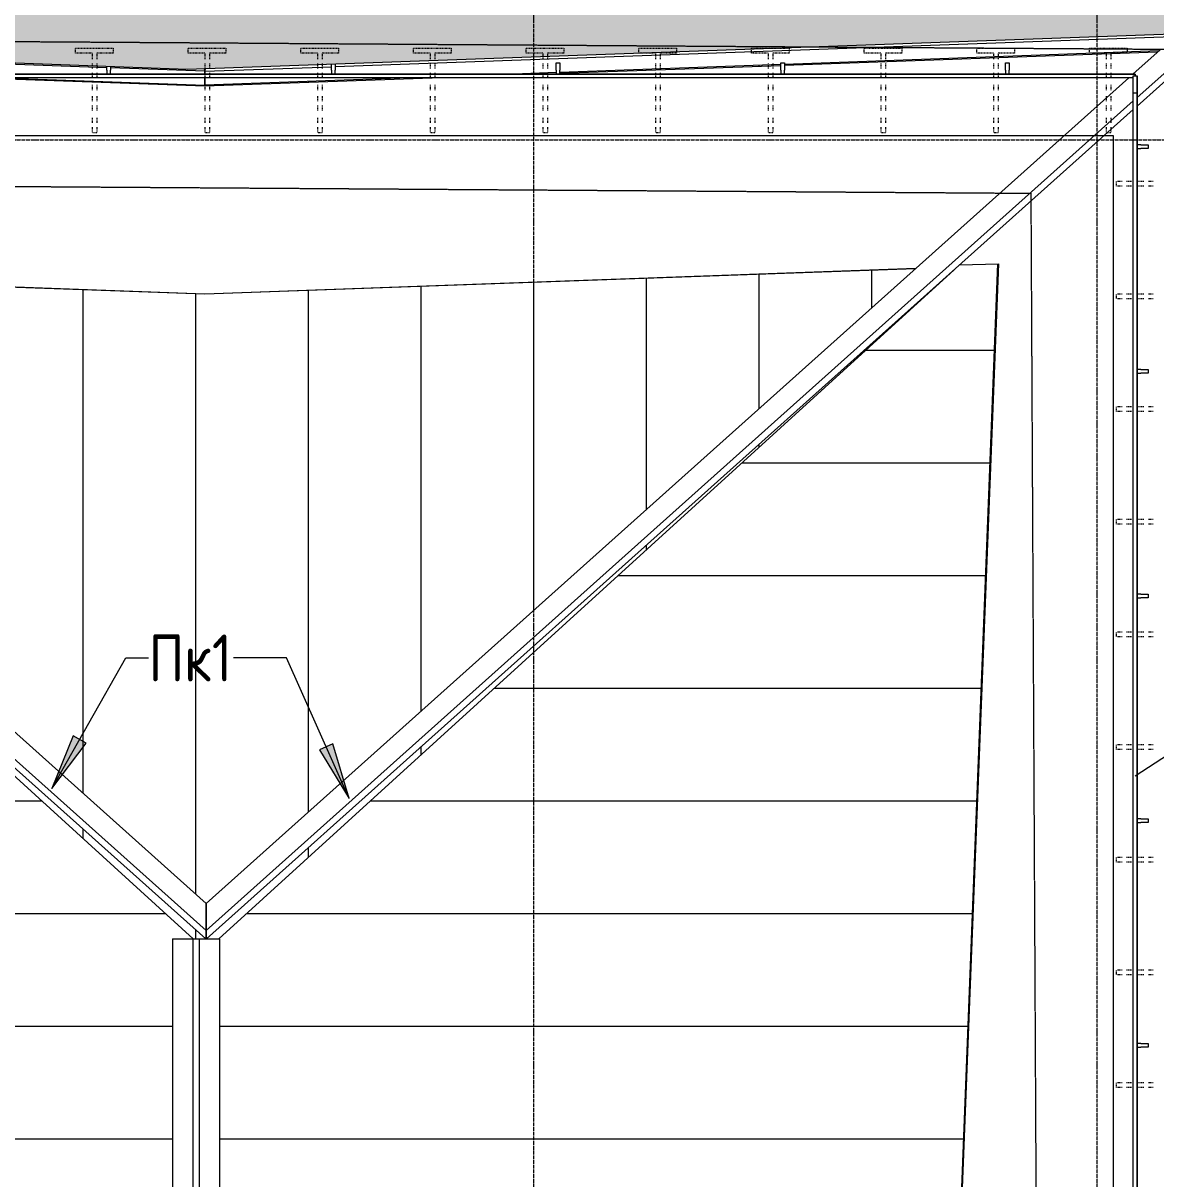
# Model space of a CAD drawing. Header units: millimetres. Extents: x -10178924 to 11692288, y -947381 to 58396.
# Drawn here: x -2719 to 3313, y -527012 to -520857 of the extents above; entities that cross this region are included whole.
import ezdxf

# ---------------------------------------------------------------- set-up
doc = ezdxf.new("R2010")
doc.units = ezdxf.units.MM
for name, pattern in [('ADSK_Линия сетки', [25, 20, -2.5, 0, -2.5]), ('ADSK_Скрыто', [6, 3, -3]), ('ADSK_Штриховая_ш3 п1_5', [4.5, 3, -1.5])]:
    doc.linetypes.add(name, pattern=pattern)
for name, color, linetype, lineweight in [('Аннотация', 7, 'Continuous', 18), ('Антураж', 7, 'Continuous', 18), ('Крыша', 7, 'Continuous', 9), ('Крыша штриховка', 7, 'Continuous', 9), ('Обобщенные модели', 7, 'Continuous', 18), ('Ограждение', 7, 'Continuous', 9), ('Оси', 253, 'Continuous', 9), ('Узлы', 7, 'Continuous', 18)]:
    doc.layers.add(name, color=color, linetype=linetype, lineweight=lineweight)
doc.layers.add('Линии', color=7, linetype='Continuous', lineweight=9, true_color=0x00a600)
doc.styles.add('GOST Common_4', font='GOST_Common.ttf', dxfattribs={"width": 0.9, "height": 200})

# ---------------------------------------------------------------- blocks, each defined once
blk = doc.blocks.new('Ограждение - 20 доп поручень 300-1864261-План кровли АР')
at = {"layer": 'Ограждение'}
for p, q in [((-60, 10), (-40, 10)), ((-60, 10), (-60, -10)), ((0, 10), (-40, 10)), ((0, -10), (0, 10)), ((-40, -10), (-60, -10)), ((-40, -10), (0, -10))]:
    blk.add_line(p, q, dxfattribs=at)
blk = doc.blocks.new('Ограждение - 20 доп поручень 300-V25-План кровли АР')
at = {"layer": 'Ограждение'}
for p, q in [((-60, 10), (-40, 10)), ((-60, 10), (-60, -10)), ((-5.4, 10), (-40, 10)), ((-40, -10), (-60, -10)), ((-40, -10), (-5.7, -10))]:
    blk.add_line(p, q, dxfattribs=at)
blk = doc.blocks.new('Ограждение - 20 доп поручень 300-V26-План кровли АР')
at = {"layer": 'Ограждение'}
for p, q in [((-60, 10), (-40, 10)), ((-60, 10), (-60, -10)), ((-18.6, 10), (-40, 10)), ((-40, -10), (-60, -10)), ((-40, -10), (-17.9, -10))]:
    blk.add_line(p, q, dxfattribs=at)
blk = doc.blocks.new('Ограждение - Ограждение-2505142-План кровли АР')
at = {"extrusion": (0, 0, -1), "zscale": -1}
for name, p, rotation in [('Ограждение - 20 доп поручень 300-1864261-План кровли АР', (-128.7, 43455), 90.0000000000002), ('Ограждение - 20 доп поручень 300-1864261-План кровли АР', (-1325.3, 43455), 90.0000000000002), ('Ограждение - 20 доп поручень 300-1864261-План кровли АР', (-2521.9, 43455), 90.0000000000002), ('Ограждение - 20 доп поручень 300-V26-План кровли АР', (2264.4, 43455), 90.0000000000002), ('Ограждение - 20 доп поручень 300-V25-План кровли АР', (1067.9, 43455), 90.0000000000002), ('Ограждение - 20 доп поручень 300-1864261-План кровли АР', (-3272.2, 43008.8), 180), ('Ограждение - 20 доп поручень 300-1864261-План кровли АР', (-3272.2, 41812.2), 180), ('Ограждение - 20 доп поручень 300-1864261-План кровли АР', (-3272.2, 40615.7), 180), ('Ограждение - 20 доп поручень 300-1864261-План кровли АР', (-3272.2, 39419.1), 180), ('Ограждение - 20 доп поручень 300-1864261-План кровли АР', (-3272.2, 38222.5), 180)]:
    blk.add_blockref(name, p, dxfattribs=dict(at, rotation=rotation))
blk = doc.blocks.new('Тип верхнего поручня - Верхний поручень_Внутренний_-2505167-План кровли АР')
at = {"layer": 'Ограждение'}
for p, q in [((-6857.8, 43395), (3202.2, 43395)), ((3202.2, 43395), (3202.2, 43385)), ((3192.2, 43375), (-6847.8, 43375)), ((3192.2, 43385), (3212.2, 43385)), ((3192.2, 43293.4), (3192.2, 43385)), ((3212.2, 43385), (3212.2, 43293.4)), ((3192.2, 20427.7), (3192.2, 43293.4)), ((3212.2, 43293.4), (3192.2, 43293.4)), ((3212.2, 43293.4), (3212.2, 20437.7))]:
    blk.add_line(p, q, dxfattribs=at)
blk = doc.blocks.new('Тип верхнего поручня - Верхний поручень_Внутренний_-V27-План кровли АР')
at = {"layer": 'Ограждение'}
for p, q in [((3202.2, 43395), (-6857.8, 43395)), ((3202.2, 43385), (3202.2, 43395)), ((3192.2, 43375), (-6847.8, 43375)), ((3192.2, 43385), (3212.2, 43385)), ((3192.2, 43293.4), (3192.2, 43385)), ((3212.2, 43293.4), (3212.2, 43385)), ((3192.2, 20427.7), (3192.2, 43293.4)), ((3212.2, 20437.7), (3212.2, 43293.4))]:
    blk.add_line(p, q, dxfattribs=at)
blk = doc.blocks.new('Planka_konka_K1 - Кровля - Планка конька К1-2963679-План кровли АР')
at = {"layer": 'Обобщенные модели'}
for p, q in [((13000, 125.1), (-13000, 125.1)), ((13000, 125.1), (13000, 17)), ((13000, 17), (-13000, 17)), ((13000, 17), (13000, -17)), ((-13000, -17), (13000, -17)), ((13000, -17), (13000, -125.1)), ((13000, -125.1), (-13000, -125.1))]:
    blk.add_line(p, q, dxfattribs=at)
blk = doc.blocks.new('Ограждение - Ограждение-2966378-План кровли АР')
at = {"layer": 'Ограждение'}
for p, q in [((3523.2, 43547.9), (3582.8, 43601.2)), ((-7033.3, 43526.7), (-7025.4, 43535.5)), ((-7025.4, 43535.5), (-7014.1, 43548.2)), ((-7000.5, 43536.1), (-6842.9, 43395)), ((-6680.9, 43395), (-6825.6, 43524.5)), ((3335.4, 43524.8), (3190.3, 43395)), ((3212.2, 43269.6), (3510.3, 43536.4)), ((3594.3, 43565.9), (3550.6, 43526.8)), ((-6867.8, 43371.7), (-7027.5, 43514.6)), ((3537.1, 43514.7), (3212.2, 43224)), ((-7058.3, 43397.2), (-7060.5, 43399.1)), ((3566.8, 43396.3), (3563.8, 43393.6)), ((-1746.7, 38789.4), (-6847.8, 43353.8)), ((-6820.6, 43375), (-1745.3, 38833.7)), ((-1745.3, 38978.7), (-6658.5, 43375)), ((3168, 43375), (-1745.3, 38978.7)), ((-1745.3, 38833.7), (3192.2, 43251.7)), ((3192.2, 43206.1), (-1743.8, 38789.4)), ((-1745.3, 38978.7), (-1745.3, 38833.7)), ((-1745.3, 38833.7), (-1745.3, 38978.7)), ((-1745.3, 38833.7), (-1745.3, 38810.9)), ((-1745.3, 38810.9), (-1745.3, 38833.7)), ((-1745.3, 38810.9), (-1745.3, 38789.4)), ((-1745.3, 38789.4), (-1745.3, 38810.9))]:
    blk.add_line(p, q, dxfattribs=at)
blk = doc.blocks.new('Антураж 9 - Антураж 9-5661486-План кровли АР')
at = {"layer": 'Антураж'}
for p, q in [((2251.1, 36739.2), (2471.4, 42383.8)), ((2473.7, 42383.9), (2253.4, 36739.2)), ((2267.4, 42378.6), (2473.7, 42383.9))]:
    blk.add_line(p, q, dxfattribs=at)
blk = doc.blocks.new('Антураж 10 - Антураж 10-5661750-План кровли АР')
at = {"layer": 'Антураж'}
for p, q in [((-7013.4, 43599.1), (-7013.1, 43607)), ((-7013.4, 43534.8), (-7013.4, 43599.1)), ((-2274.4, 43429.1), (-7013.4, 43599.1)), ((-1057.9, 43435.2), (3523.2, 43599.4)), ((3522.5, 43614.1), (3523.2, 43599.4)), ((3523.2, 43599.4), (3523.2, 43535.1)), ((-6818.1, 43517.8), (-4667.6, 43440.7)), ((3327.9, 43518.1), (1335.3, 43446.7)), ((-4667.6, 43434.5), (-6810.9, 43511.4)), ((3320.8, 43511.7), (1335.3, 43440.6)), ((-4647.6, 43439.9), (-3471, 43397.7)), ((-3566.4, 43395), (-4647.6, 43433.8)), ((-3451, 43397), (-3396, 43395)), ((-1751, 43410.3), (-2254.4, 43428.4)), ((-1752.3, 43410.4), (-1753, 43425)), ((-1752.3, 43410.3), (-1077.9, 43434.4)), ((-1752.3, 43395), (-1752.3, 43410.3)), ((-1750.3, 43425.1), (-1751, 43410.3)), ((-1751, 43410.3), (-1751, 43395)), ((118.7, 43403.1), (-105, 43395)), ((118.7, 43396.9), (65.6, 43395)), ((1315.3, 43446), (138.7, 43403.8)), ((1315.3, 43439.8), (138.7, 43397.7)), ((-1751, 43329.9), (-3008.9, 43375)), ((-2838.4, 43375), (-1752.3, 43336.1)), ((-662.9, 43375), (-1752.3, 43336)), ((-1752.3, 43336), (-1752.3, 43375)), ((-492.3, 43375), (-1751, 43329.9)), ((-1751, 43375), (-1751, 43336)), ((-5525.2, 42361), (-1751, 42225.6)), ((-1751, 42223.1), (-5522.3, 42358.4)), ((-1751, 42225.6), (2035.1, 42361.3)), ((2032.2, 42358.7), (-1751, 42223.1)), ((-1751, 42223.1), (-1751, 42225.6))]:
    blk.add_line(p, q, dxfattribs=at)
blk = doc.blocks.new('Кровля')
at = {"layer": 'Аннотация', "lineweight": 9}
for points in [[(-2565.8, 39590.8), (-2383.5, 39832.3), (-2452.2, 39871.3)], [(-983.6, 39537.6), (-1069.7, 39827.7), (-1141.8, 39795.5)]]:
    blk.add_hatch(color=256, dxfattribs=at).paths.add_polyline_path(points)
at = {"layer": 'Крыша штриховка'}
h = blk.add_hatch(dxfattribs=at)
h.set_pattern_fill('FP_11', color=256, style=0, pattern_type=2)
h.set_pattern_definition([(0, (-1644.9, 0), (0, 600), [])])
h.paths.add_polyline_path([(-7118.9, 7898.4), (-7095.7, 7919.7), (-7121.1, 7948), (-7122.5, 7899.2)])
h.paths.add_polyline_path([(-7033.1, 8142.5), (-7030.8, 8144.5), (-6917.3, 12211.1), (-6919.5, 12211.1), (-7030.7, 8226)])
h.paths.add_polyline_path([(-5875.3, 9050.2), (-5863.6, 9051.1), (-5732.4, 9169.4), (-1902.1, 12680.6), (-1902.1, 12789.4), (-1923.1, 12789.4), (-1923.1, 38789.4), (-1813.3, 38789.4), (-5763.6, 42383.7), (-5965.4, 42388.9), (-5797.2, 37593.9), (-3768.9, 37593.9), (-3768.9, 36723.9), (-5826.6, 36723.9), (-5898.8, 34653.6), (-2874.8, 34653.6), (-2874.8, 32353.6), (-5979.1, 32353.6), (-5982.3, 32259.3), (-5758.7, 26528.7), (-2874.8, 26528.7), (-2874.8, 24228.7), (-5821, 24228.7), (-5923.8, 21595.4), (-4331.7, 21595.4), (-4331.7, 20525.4), (-5965.5, 20525.4), (-5972.9, 20335.2), (-5821.2, 16447.7), (-2874.8, 16447.7), (-2874.8, 14147.7), (-5733, 14147.7), (-5875.3, 9051.1)])
h.paths.add_polyline_path([(-6916.8, 12231.1), (-6883.9, 13407.7), (-6886.1, 13407.7), (-6919, 12231.1)])
h.paths.add_polyline_path([(-6885.6, 13427.7), (-6883.4, 13427.7), (-6867.8, 13993.5), (-6868.7, 14033), (-6884.3, 13472.9)])
h.paths.add_polyline_path([(-6867.8, 14228.6), (-6867.8, 14290.3), (-6880, 14604.3), (-6882.5, 14604.3), (-6868.8, 14253.8)])
h.paths.add_polyline_path([(-6880.8, 14624.3), (-7097.5, 20170.9), (-7227.8, 20204.4), (-7227.8, 20202.7), (-7108.6, 20172.1), (-7109.5, 20167.2), (-7177.3, 20167.2), (-7182.5, 20168.5), (-7182.2, 20162.8), (-7167.1, 20163.5), (-7099.4, 20163), (-6883.2, 14624.3)])
h.paths.add_polyline_path([(-7099.6, 20495.2), (-7097.5, 20495.7), (-6907.8, 25373.5), (-6909.2, 25373.5), (-7099.6, 20495.7)])
h.paths.add_polyline_path([(-6908.5, 25393.5), (-6906.3, 25393.5), (-6875.7, 26176.8), (-6891.1, 26570), (-6893.5, 26570), (-6878, 26173), (-6908.4, 25394.7)])
h.paths.add_polyline_path([(-6891.9, 26590), (-7097.4, 31856.8), (-7227.8, 31890.3), (-7227.8, 31888.6), (-7108.6, 31858), (-7109.5, 31853.1), (-7177.3, 31853.1), (-7182.6, 31854.5), (-7182.2, 31845.4), (-7167.1, 31846.2), (-7099.4, 31845.6), (-6894.3, 26590)])
h.paths.add_polyline_path([(-7192, 32174.8), (-7181.2, 32178.6), (-7191.9, 32178.6), (-7191.9, 32177.8)])
h.paths.add_polyline_path([(-2509.7, 35453.8), (-2510.6, 35446.3), (-2509.9, 35450.2)])
h.paths.add_polyline_path([(-2509.7, 34999.4), (-2510.6, 34991.9), (-2509.9, 34995.8)])
h.paths.add_polyline_path([(-4154, 34976.6), (-5763.1, 34977.1), (-5766.2, 34981), (-5768, 34987.7), (-5768, 34995.5), (-5766.2, 35002.2), (-5763.1, 35006.1), (-5761.3, 35006.6), (-5699.5, 35006.6), (-5699.5, 35431.1), (-5763.1, 35431.6), (-5766.2, 35435.5), (-5768, 35442.2), (-5768, 35449.9), (-5766.2, 35456.7), (-5763.1, 35460.5), (-5761.3, 35461.1), (-2505.5, 35460.8), (-2505.5, 35459.8), (-2501.9, 35460.8), (-2497.8, 35453.8), (-2496.8, 35446.3), (-2498.8, 35435.7), (-2501.9, 35431.8), (-2566.2, 35431.3), (-2566.2, 35006.9), (-2505.5, 35006.4), (-2505.5, 35005.4), (-2501.9, 35006.4), (-2497.8, 34999.4), (-2496.8, 34991.9), (-2498.8, 34981.3), (-2501.9, 34977.4), (-4116.8, 34976.6)])
h.paths.add_polyline_path([(-4599.4, 35006.6), (-4025.9, 35006.9), (-4025.9, 35430.7), (-4002.9, 35430.7), (-4002.9, 35006.9), (-3666.3, 35006.9), (-3666.3, 35430.7), (-3643.3, 35430.7), (-3643.3, 35006.9), (-3306.8, 35006.9), (-3306.8, 35430.7), (-3283.8, 35430.7), (-3283.8, 35006.9), (-2947.3, 35006.9), (-2947.3, 35429.9), (-2924.3, 35429.9), (-2924.3, 35006.9), (-2589.2, 35006.9), (-2589.2, 35431.3), (-4239.8, 35431.1), (-4239.8, 35007.2), (-4262.8, 35007.2), (-4262.8, 35431.1), (-4599.4, 35431.1), (-4599.4, 35007.2), (-4622.4, 35007.2), (-4622.4, 35431.1), (-4958.9, 35431.1), (-4958.9, 35007.2), (-4981.9, 35007.2), (-4981.9, 35431.1), (-5318.4, 35431.1), (-5318.4, 35008.1), (-5341.4, 35008.1), (-5341.4, 35431.1), (-5676.5, 35431.1), (-5676.5, 35006.6), (-4604.6, 35006.6)])
h.paths.add_polyline_path([(-7191.9, 42947.4), (-7156.9, 42948.1), (-7177.3, 42948.1), (-7192, 42951.9), (-7191.9, 42948.1)])
h.paths.add_polyline_path([(-7115.7, 42954.9), (-7115.8, 42956.1), (-7227.8, 42984.9), (-7227.8, 42983.7), (-7115.8, 42954.9)])
h.paths.add_polyline_path([(-7108.8, 43270.1), (-7103.5, 43271.5), (-7058.3, 43397.2), (-7059.6, 43398.3), (-7099.4, 43287.6), (-7167.1, 43287.6), (-7181.2, 43294), (-7189.6, 43270.5), (-7176.3, 43273.6), (-7109.5, 43273.6), (-7109.1, 43271.5)])
h.paths.add_polyline_path([(-7067.6, 43526.7), (-7033.3, 43526.7), (-7026.9, 43533.8), (-7077.9, 43580.2), (-7095.6, 43531.2), (-7087, 43530.3), (-7083.4, 43527.6), (-7083, 43526.7), (-7080.3, 43526.7)])
h.paths.add_polyline_path([(-7087, 43529.3), (-7088.8, 43531.2), (-7088.8, 43529.3)])
h = blk.add_hatch(dxfattribs=at)
h.set_pattern_fill('FP_8', color=256, style=0, pattern_type=2)
h.set_pattern_definition([(270, (0, 10837.14), (600, 4e-14), [])])
h.paths.add_polyline_path([(-1813.3, 38789.4), (-1746.7, 38789.4), (-5717.7, 42342.4), (-1815.1, 38791)])
h.paths.add_polyline_path([(-1677.2, 38789.4), (2227.6, 42343), (-1743.8, 38789.4), (-1721.3, 38789.4)])
h.paths.add_polyline_path([(-1745.3, 38978.7), (2032.2, 42358.7), (-1751, 42223.1), (-5522.3, 42358.4), (-2331.3, 39503.1)])
h.paths.add_polyline_path([(-1751, 43329.9), (-492.3, 43375), (-662.9, 43375), (-1752.5, 43336.1), (-2838.4, 43375), (-2983.1, 43374.1), (-1751, 43329.9)])
h.paths.add_polyline_path([(-105, 43395), (65.6, 43395), (118.7, 43396.9), (118.7, 43403.1), (-92.2, 43395.5)])
h.paths.add_polyline_path([(-3471, 43395), (-3471, 43397.7), (-4647.6, 43439.9), (-4647.6, 43433.8), (-3566.4, 43395)])
h.paths.add_polyline_path([(-3396, 43395), (-3451, 43397), (-3451, 43395)])
h.paths.add_polyline_path([(138.7, 43397.7), (1315.3, 43439.8), (1315.3, 43446), (138.7, 43403.8)])
h.paths.add_polyline_path([(-4667.6, 43434.5), (-4667.6, 43440.7), (-6818.1, 43517.8), (-6810.9, 43511.4), (-4668.7, 43434.6)])
h.paths.add_polyline_path([(1335.3, 43440.6), (3320.8, 43511.7), (3327.9, 43518.1), (1335.3, 43446.7), (1335.3, 43443.3)])
h.paths.add_polyline_path([(-7026.9, 43533.8), (-7013.4, 43548.9), (-7014.1, 43607.1), (-7067.6, 43609), (-7077.9, 43580.2), (-7028.8, 43535.5)])
h = blk.add_hatch(dxfattribs=at)
h.set_pattern_fill('FP_13', color=256, style=0, pattern_type=2)
h.set_pattern_definition([(180, (905, 0), (-7e-14, -600), [])])
h.paths.add_polyline_path([(-1673, 12871.4), (-1666.7, 12880.3), (-1673, 12884.5)])
h.paths.add_polyline_path([(-1673, 13227.5), (2416.8, 19361.2), (2138.6, 19350.3), (2236.9, 21801), (-400.4, 21801.7), (-400.4, 21808.5), (-407.9, 21808.9), (-407.9, 21821), (-420.4, 21821), (-420.4, 21833.5), (-432.9, 21833.5), (-432.9, 21841), (-440.4, 21841), (-439.8, 28891), (-294.2, 28891), (-294.2, 29807.3), (99.7, 29807.3), (99.7, 28891), (327.2, 28891), (327.2, 29807.3), (721.1, 29807.3), (721.1, 28891), (915.6, 28891), (915.6, 29807.3), (1309.5, 29807.3), (1309.5, 28891), (1658.8, 28891), (1658.8, 29807.3), (2052.7, 29807.3), (2052.7, 28891), (2429.8, 28891), (2429.8, 30100.6), (2308.5, 33209), (2308.5, 32433.6), (2293.1, 32433.6), (2293.1, 30158.3), (-776, 30158.3), (-776, 32458.3), (1914.6, 32458.3), (1914.6, 33833.6), (2284.1, 33833.6), (2274, 34090.6), (776.7, 34091.3), (777.3, 36739.2), (2251.1, 36739.2), (2471.4, 42383.8), (2266.9, 42378.2), (2238.8, 42353), (-1677.2, 38789.4), (-1673, 38789.4), (-1673, 13472.9)])
h.paths.add_polyline_path([(3362.2, 20445.5), (3469.9, 20607.1), (3471.5, 20607.2), (3505, 20658.3), (3504.6, 20709.5), (3392.9, 20705.4), (3389.9, 20630.6), (3360.1, 20631.1), (3320.8, 20630.9), (3314.6, 20477.2), (3360.1, 20446.9)])
h.paths.add_polyline_path([(1424.6, 20515), (224.6, 20515), (224.6, 21717.2), (1424.6, 21717.2), (1424.6, 20761.3)])
h.paths.add_polyline_path([(3376.9, 20631.1), (3376.9, 20631.2), (3376.9, 20631.1)])
h.paths.add_polyline_path([(-637.1, 21407.3), (-1004.3, 21407.3), (-1004.3, 29807.3), (-610.5, 29807.3), (-610.5, 21407.3), (-635.4, 21407.3)])
h.paths.add_polyline_path([(3702.4, 28478.4), (3702.1, 28480.8), (3696, 28480), (3702.3, 28478.4)])
h.paths.add_polyline_path([(1523.7, 32583.8), (1154.7, 32583.8), (1154.7, 33983.8), (1548.6, 33983.8), (1548.6, 32583.8), (1525.2, 32583.8)])
h.paths.add_polyline_path([(57.6, 32583.8), (-318.9, 32583.8), (-318.9, 33983.8), (75, 33983.8), (75, 32583.8), (58.5, 32583.8)])
h.paths.add_polyline_path([(474.7, 32583.8), (444.6, 32583.8), (444.6, 33983.8), (838.4, 33983.8), (838.4, 32583.8), (630.5, 32583.8)])
h.paths.add_polyline_path([(231.4, 34100), (201.2, 34100), (201.2, 35500), (595.1, 35500), (595.1, 34100), (269.2, 34100)])
h.paths.add_polyline_path([(-1579.2, 34962), (-1578.3, 34969.5), (-1579, 34965.6)])
h.paths.add_polyline_path([(-1579.2, 35416.4), (-1578.3, 35423.9), (-1579, 35420.1)])
h.paths.add_polyline_path([(-80.8, 34954.5), (-1583.4, 34955), (-1583.4, 34956), (-1587, 34955), (-1591.2, 34962), (-1592.1, 34969.5), (-1590.1, 34980.1), (-1587, 34984), (-1522.7, 34984.5), (-1522.7, 35408.9), (-1583.4, 35409.5), (-1583.4, 35410.5), (-1587, 35409.5), (-1591.2, 35416.4), (-1592.1, 35424), (-1590.1, 35434.5), (-1587, 35438.4), (67.7, 35438.4), (70.8, 35434.5), (72.6, 35427.8), (72.6, 35420.1), (70.8, 35413.3), (67.7, 35409.5), (65.9, 35408.9), (-63.1, 35408.9), (-63.1, 34985.1), (-86.1, 34985.1), (-86.1, 35408.9), (-422.6, 35408.9), (-422.6, 34985.1), (-445.6, 34985.1), (-445.6, 35408.9), (-782.1, 35408.9), (-782.1, 34985.1), (-805.1, 34985.1), (-805.1, 35408.9), (-1141.6, 35408.9), (-1141.6, 34985.9), (-1164.7, 34985.9), (-1164.7, 35408.9), (-1499.7, 35408.9), (-1499.7, 34984.5), (67.7, 34984), (70.8, 34980.1), (72.6, 34973.4), (72.6, 34965.6), (70.8, 34958.9), (67.7, 34955), (65.9, 34954.5), (-63.1, 34954.5)])
h.paths.add_polyline_path([(203.1, 35523.3), (201.2, 35523.3), (201.2, 36923.3), (595.1, 36923.3), (595.1, 35523.3), (204.1, 35523.3)])
h.paths.add_polyline_path([(3406.2, 35708.3), (3406.2, 35708.4), (3406.2, 35708.3)])
h.paths.add_polyline_path([(3702.2, 42933.5), (3702.1, 42938.5), (3682.8, 42934.5), (3702.1, 42933.5)])
h.paths.add_polyline_path([(3702.1, 43233.3), (3700.6, 43238), (3694.5, 43235.2), (3700.6, 43233.7)])
h.paths.add_polyline_path([(3617.9, 43234.5), (3565.9, 43395.5), (3563.8, 43393.6), (3614.9, 43235.2)])
at = {"layer": 'Узлы', "true_color": 0xffffff}
h = blk.add_hatch(color=7, dxfattribs=at)
h.paths.add_polyline_path([(41826.4, -521.9), (49650.9, -521.9), (49650.9, 475.1), (49562.8, 474), (49503.2, -470.6), (45149.2, -323.1), (41142.1, -458.2), (41079.8, -77.1), (41079.8, -521.9), (41465, -521.9)])
h.paths.add_polyline_path([(-453.6, -388.9), (8078.1, -388.9), (8077.3, -26.3), (7973.5, -276.8), (3655.9, -146.8), (-674.6, -298.6), (-736.9, 259.3), (-736.9, -388.9)])
h.paths.add_polyline_path([(41079.8, 177.9), (41097.9, 182.8), (41188.3, 1719.8), (35856.5, 1526.9), (35850.1, 1488.2), (41079.8, 1488.2), (41079.8, 182)])
h.paths.add_polyline_path([(8078.1, 312.2), (8078.1, 1488.2), (12889.9, 1488.2), (12882.6, 1527), (8005.2, 1701.9), (8062.3, 316.3)])
h.paths.add_polyline_path([(-736.9, 502.7), (-468.8, 8048.7), (-6523.1, 7837.4), (-6529.6, 7798.6), (-736.9, 7798.6), (-736.9, 522.8)])
h.paths.add_polyline_path([(49650.9, 797.5), (49650.9, 7859.4), (55891.9, 7859.4), (55891.9, 8470.8), (55881.1, 8467.5), (55687, 7999.8), (49350.5, 8221), (49618.7, 803.5), (49632.8, 802.6), (49650.1, 797.7)])
h.paths.add_polyline_path([(16530.7, 1488.2), (35571.8, 1488.2), (35566.4, 1520.3), (29060, 1756.5), (29059.6, 1633.4), (19380, 1633.4), (19380, 1744.1), (13174.7, 1526.9), (13168.2, 1488.2), (15807.9, 1488.2)])
h.paths.add_polyline_path([(-7227.8, 7798.6), (-6807.9, 7798.6), (-6813, 7829.1), (-7122.5, 7899.2), (-6947.6, 14171.4), (-7182.5, 20168.5), (-7227.8, 20180.1), (-7227.8, 7899.2)])
h.paths.add_polyline_path([(55891.9, 8773.7), (55891.9, 16804.8), (55861.4, 16796.7), (55713, 12784.8), (55861.2, 8781.6), (55864.6, 8780.7)])
h.paths.add_polyline_path([(24355.3, 13320.2), (32597, 13639), (32606.4, 13678.1), (16107.8, 13678.1), (16117.8, 13638.2), (24355.3, 13320.2)])
h.paths.add_polyline_path([(10664.9, 13409.4), (15825, 13609.8), (15841.3, 13678.1), (11105, 13678.1), (11105, 21012.5), (10508.5, 21012), (10529.1, 20925.4), (10923.6, 20798), (10667.1, 13472.9)])
h.paths.add_polyline_path([(38181.7, 13414.1), (37897.5, 20847.2), (38471.4, 21009.5), (38481.1, 21051.3), (37706.7, 21051.3), (37706.7, 13678.1), (32878, 13678.1), (32887.7, 13637.6), (38174.9, 13414.4)])
h.paths.add_polyline_path([(55891.9, 17107.6), (55891.9, 32796.3), (55861.3, 32788.2), (55572.3, 24949.4), (55861.2, 17115.6), (55864.6, 17114.7)])
h.paths.add_polyline_path([(-7227.8, 20474.6), (-7182.8, 20486.1), (-6960.1, 26174.2), (-7182.6, 31854.5), (-7227.8, 31866), (-7227.8, 20478.7)])
h.paths.add_polyline_path([(45338.1, 20583.1), (45060.3, 27855.3), (45031.9, 27862.7), (45031.9, 21051.3), (38748.9, 21051.3), (38758.7, 21008.8), (45143.6, 20595.7)])
h.paths.add_polyline_path([(3392.9, 20705.4), (10228.7, 20955.9), (10241.6, 21012.5), (3737.3, 21012.5), (3737.3, 28192.7), (3693.8, 28181.5), (3395.2, 20761.3)])
h.paths.add_polyline_path([(45031.9, 28151.9), (45060.5, 28159.8), (45349.7, 35731.9), (45288.1, 37345), (45031.9, 37345), (45031.9, 28159.8)])
h.paths.add_polyline_path([(3737.3, 28469.4), (3737.3, 42947.5), (3702.4, 42938.6), (3419.3, 35707.7), (3702.4, 28478.4), (3736.8, 28469.6)])
h.paths.add_polyline_path([(-7227.8, 32160.5), (-7192.2, 32169.6), (-7003.4, 37563.7), (-7192, 42951.9), (-7227.8, 42961.1), (-7227.8, 32164.6)])
h.paths.add_polyline_path([(55891.9, 33099.2), (55891.9, 43246.9), (55860, 43238.6), (55675.4, 38159.5), (55861.2, 33107.2), (55864.6, 33106.3)])
h.paths.add_polyline_path([(45071.8, 38095), (45259.5, 38095), (45067.3, 43127.7), (45031.9, 43136.9), (45031.9, 38095), (45070, 38095)])
h.paths.add_polyline_path([(3737.3, 43224.3), (3737.3, 43716.6), (-7227.8, 43716.6), (-7227.8, 43255.6), (-7191.7, 43264.8), (-7067.6, 43609), (-1846.2, 43421.7), (3578, 43616.1), (3702.1, 43233.3), (3736.9, 43224.4)])
h.paths.add_polyline_path([(45031.9, 43426.1), (45104.3, 43444.9), (45207, 43781.1), (50463, 43599.1), (55714, 43781), (55835.6, 43550.7), (55891.9, 43536.1), (55891.9, 43898.8), (45031.9, 43898.8), (45031.9, 43440)])
at = {"layer": 'Аннотация', "lineweight": 9}
for p, q in [((3201.6, 39658.3), (4794.5, 40697.5)), ((-2565.8, 39590.8), (-2172, 40285.4)), ((-2172, 40285.4), (-2051.3, 40285.4)), ((-1475.3, 40285.4), (-1598.9, 40285.4)), ((-1316.9, 40285.4), (-1475.3, 40285.4)), ((-983.6, 39537.6), (-1316.9, 40285.4)), ((-2452.2, 39871.3), (-2565.8, 39590.8)), ((-2565.8, 39590.8), (-2383.5, 39832.3)), ((-2383.5, 39832.3), (-2452.2, 39871.3)), ((-1069.7, 39827.7), (-1141.8, 39795.5)), ((-983.6, 39537.6), (-1069.7, 39827.7)), ((-1141.8, 39795.5), (-983.6, 39537.6))]:
    blk.add_line(p, q, dxfattribs=at)
at = {"layer": 'Крыша'}
for p, q in [((-5729.4, 42353), (-1813.3, 38789.4)), ((-1677.2, 38789.4), (2238.8, 42353))]:
    blk.add_line(p, q, dxfattribs=at)
at = {"layer": 'Линии', "color": 7, "linetype": 'ADSK_Штриховая_ш3 п1_5'}
for p, q in [((3412.8, 43525.3), (-7136.2, 43596.1)), ((-6456.2, 42821.5), (2646.7, 42760.4)), ((2646.7, 42760.4), (2762.5, 19982.5))]:
    blk.add_line(p, q, dxfattribs=at)
at = {"layer": 'Линии', "color": 7}
for p, q in [((-7067.6, 43609), (-1846.2, 43421.7)), ((-1846.2, 43421.7), (3578, 43616.1))]:
    blk.add_line(p, q, dxfattribs=at)
at = {"layer": 'Линии', "color": 7, "linetype": 'ADSK_Скрыто'}
for p, q in [((-2440.1, 43532.2), (-2240.1, 43532.2)), ((-2440.1, 43507.2), (-2440.1, 43532.2)), ((-2240.1, 43532.2), (-2240.1, 43507.2)), ((-1840.1, 43532.2), (-1640.1, 43532.2)), ((-1840.1, 43507.2), (-1840.1, 43532.2)), ((-1640.1, 43532.2), (-1640.1, 43507.2)), ((-1240.1, 43532.2), (-1040.1, 43532.2)), ((-1240.1, 43507.2), (-1240.1, 43532.2)), ((-1040.1, 43532.2), (-1040.1, 43507.2)), ((-640.1, 43532.2), (-440.1, 43532.2)), ((-640.1, 43507.2), (-640.1, 43532.2)), ((-440.1, 43532.2), (-440.1, 43507.2)), ((-40.1, 43532.2), (159.9, 43532.2)), ((-40.1, 43507.2), (-40.1, 43532.2)), ((159.9, 43532.2), (159.9, 43507.2)), ((559.9, 43532.2), (759.9, 43532.2)), ((559.9, 43507.2), (559.9, 43532.2)), ((759.9, 43532.2), (759.9, 43507.2)), ((1159.9, 43532.2), (1359.9, 43532.2)), ((1159.9, 43507.2), (1159.9, 43532.2)), ((1359.9, 43532.2), (1359.9, 43507.2)), ((1759.9, 43532.2), (1959.9, 43532.2)), ((1759.9, 43507.2), (1759.9, 43532.2)), ((1959.9, 43532.2), (1959.9, 43507.2)), ((2359.9, 43532.2), (2559.9, 43532.2)), ((2359.9, 43507.2), (2359.9, 43532.2)), ((2559.9, 43532.2), (2559.9, 43507.2)), ((2959.9, 43532.2), (3159.9, 43532.2)), ((2959.9, 43507.2), (2959.9, 43532.2)), ((3159.9, 43532.2), (3159.9, 43507.2)), ((-2352.6, 43507.2), (-2440.1, 43507.2)), ((-2352.6, 43507.2), (-2352.6, 43472.2)), ((-2240.1, 43507.2), (-2327.6, 43507.2)), ((-2327.6, 43507.2), (-2327.6, 43472.2)), ((-1752.6, 43507.2), (-1840.1, 43507.2)), ((-1752.6, 43507.2), (-1752.6, 43472.2)), ((-1640.1, 43507.2), (-1727.6, 43507.2)), ((-1727.6, 43507.2), (-1727.6, 43472.2)), ((-1152.6, 43507.2), (-1240.1, 43507.2)), ((-1152.6, 43507.2), (-1152.6, 43472.2)), ((-1040.1, 43507.2), (-1127.6, 43507.2)), ((-1127.6, 43507.2), (-1127.6, 43472.2)), ((-552.6, 43507.2), (-640.1, 43507.2)), ((-552.6, 43507.2), (-552.6, 43472.2)), ((-440.1, 43507.2), (-527.6, 43507.2)), ((-527.6, 43507.2), (-527.6, 43472.2)), ((47.4, 43507.2), (-40.1, 43507.2)), ((47.4, 43507.2), (47.4, 43472.2)), ((159.9, 43507.2), (72.4, 43507.2)), ((72.4, 43507.2), (72.4, 43472.2)), ((647.4, 43507.2), (559.9, 43507.2)), ((647.4, 43507.2), (647.4, 43472.2)), ((759.9, 43507.2), (672.4, 43507.2)), ((672.4, 43507.2), (672.4, 43472.2)), ((1247.4, 43507.2), (1159.9, 43507.2)), ((1247.4, 43507.2), (1247.4, 43472.2)), ((1359.9, 43507.2), (1272.4, 43507.2)), ((1272.4, 43507.2), (1272.4, 43472.2)), ((1847.4, 43507.2), (1759.9, 43507.2)), ((1847.4, 43507.2), (1847.4, 43472.2)), ((1959.9, 43507.2), (1872.4, 43507.2)), ((1872.4, 43507.2), (1872.4, 43472.2)), ((2447.4, 43507.2), (2359.9, 43507.2)), ((2447.4, 43507.2), (2447.4, 43472.2)), ((2559.9, 43507.2), (2472.4, 43507.2)), ((2472.4, 43507.2), (2472.4, 43472.2)), ((3047.4, 43507.2), (2959.9, 43507.2)), ((3047.4, 43507.2), (3047.4, 43472.2)), ((3159.9, 43507.2), (3072.4, 43507.2)), ((3072.4, 43507.2), (3072.4, 43472.2)), ((-2352.6, 43452.2), (-2352.6, 43422.2)), ((-2352.6, 43402.2), (-2352.6, 43372.2)), ((-2327.6, 43452.2), (-2327.6, 43422.2)), ((-2327.6, 43402.2), (-2327.6, 43372.2)), ((-1752.6, 43452.2), (-1752.6, 43422.2)), ((-1752.6, 43402.2), (-1752.6, 43372.2)), ((-1727.6, 43452.2), (-1727.6, 43422.2)), ((-1727.6, 43402.2), (-1727.6, 43372.2)), ((-1152.6, 43452.2), (-1152.6, 43422.2)), ((-1152.6, 43402.2), (-1152.6, 43372.2)), ((-1127.6, 43452.2), (-1127.6, 43422.2)), ((-1127.6, 43402.2), (-1127.6, 43372.2)), ((-552.6, 43452.2), (-552.6, 43422.2)), ((-552.6, 43402.2), (-552.6, 43372.2)), ((-527.6, 43452.2), (-527.6, 43422.2)), ((-527.6, 43402.2), (-527.6, 43372.2)), ((47.4, 43452.2), (47.4, 43422.2)), ((47.4, 43402.2), (47.4, 43372.2)), ((72.4, 43452.2), (72.4, 43422.2)), ((72.4, 43402.2), (72.4, 43372.2)), ((647.4, 43452.2), (647.4, 43422.2)), ((647.4, 43402.2), (647.4, 43372.2)), ((672.4, 43452.2), (672.4, 43422.2)), ((672.4, 43402.2), (672.4, 43372.2)), ((1247.4, 43452.2), (1247.4, 43422.2)), ((1247.4, 43402.2), (1247.4, 43372.2)), ((1272.4, 43452.2), (1272.4, 43422.2)), ((1272.4, 43402.2), (1272.4, 43372.2)), ((1847.4, 43452.2), (1847.4, 43422.2)), ((1847.4, 43402.2), (1847.4, 43372.2)), ((1872.4, 43452.2), (1872.4, 43422.2)), ((1872.4, 43402.2), (1872.4, 43372.2)), ((2447.4, 43452.2), (2447.4, 43422.2)), ((2447.4, 43402.2), (2447.4, 43372.2)), ((2472.4, 43452.2), (2472.4, 43422.2)), ((2472.4, 43402.2), (2472.4, 43372.2)), ((3047.4, 43452.2), (3047.4, 43422.2)), ((3047.4, 43402.2), (3047.4, 43372.2)), ((3072.4, 43452.2), (3072.4, 43422.2)), ((3072.4, 43402.2), (3072.4, 43372.2)), ((-2352.6, 43337.2), (-2352.6, 43307.2)), ((-2327.6, 43337.2), (-2327.6, 43307.2)), ((-1752.6, 43337.2), (-1752.6, 43307.2)), ((-1727.6, 43337.2), (-1727.6, 43307.2)), ((-1152.6, 43337.2), (-1152.6, 43307.2)), ((-1127.6, 43337.2), (-1127.6, 43307.2)), ((-552.6, 43337.2), (-552.6, 43307.2)), ((-527.6, 43337.2), (-527.6, 43307.2)), ((47.4, 43337.2), (47.4, 43307.2)), ((72.4, 43337.2), (72.4, 43307.2)), ((647.4, 43337.2), (647.4, 43307.2)), ((672.4, 43337.2), (672.4, 43307.2)), ((1247.4, 43337.2), (1247.4, 43307.2)), ((1272.4, 43337.2), (1272.4, 43307.2)), ((1847.4, 43337.2), (1847.4, 43307.2)), ((1872.4, 43337.2), (1872.4, 43307.2)), ((2447.4, 43337.2), (2447.4, 43307.2)), ((2472.4, 43337.2), (2472.4, 43307.2)), ((3047.4, 43337.2), (3047.4, 43307.2)), ((3072.4, 43337.2), (3072.4, 43307.2)), ((-2352.6, 43277.2), (-2352.6, 43247.2)), ((-2327.6, 43277.2), (-2327.6, 43247.2)), ((-1752.6, 43277.2), (-1752.6, 43247.2)), ((-1727.6, 43277.2), (-1727.6, 43247.2)), ((-1152.6, 43277.2), (-1152.6, 43247.2)), ((-1127.6, 43277.2), (-1127.6, 43247.2)), ((-552.6, 43277.2), (-552.6, 43247.2)), ((-527.6, 43277.2), (-527.6, 43247.2)), ((47.4, 43277.2), (47.4, 43247.2)), ((72.4, 43277.2), (72.4, 43247.2)), ((647.4, 43277.2), (647.4, 43247.2)), ((672.4, 43277.2), (672.4, 43247.2)), ((1247.4, 43277.2), (1247.4, 43247.2)), ((1272.4, 43277.2), (1272.4, 43247.2)), ((1847.4, 43277.2), (1847.4, 43247.2)), ((1872.4, 43277.2), (1872.4, 43247.2)), ((2447.4, 43277.2), (2447.4, 43247.2)), ((2472.4, 43277.2), (2472.4, 43247.2)), ((3047.4, 43277.2), (3047.4, 43247.2)), ((3072.4, 43277.2), (3072.4, 43247.2)), ((-2352.6, 43227.2), (-2352.6, 43197.2)), ((-2327.6, 43227.2), (-2327.6, 43197.2)), ((-1752.6, 43227.2), (-1752.6, 43197.2)), ((-1727.6, 43227.2), (-1727.6, 43197.2)), ((-1152.6, 43227.2), (-1152.6, 43197.2)), ((-1127.6, 43227.2), (-1127.6, 43197.2)), ((-552.6, 43227.2), (-552.6, 43197.2)), ((-527.6, 43227.2), (-527.6, 43197.2)), ((47.4, 43227.2), (47.4, 43197.2)), ((72.4, 43227.2), (72.4, 43197.2)), ((647.4, 43227.2), (647.4, 43197.2)), ((672.4, 43227.2), (672.4, 43197.2)), ((1247.4, 43227.2), (1247.4, 43197.2)), ((1272.4, 43227.2), (1272.4, 43197.2)), ((1847.4, 43227.2), (1847.4, 43197.2)), ((1872.4, 43227.2), (1872.4, 43197.2)), ((2447.4, 43227.2), (2447.4, 43197.2)), ((2472.4, 43227.2), (2472.4, 43197.2)), ((3047.4, 43227.2), (3047.4, 43197.2)), ((3072.4, 43227.2), (3072.4, 43197.2)), ((-2352.6, 43162.2), (-2352.6, 43132.2)), ((-2327.6, 43162.2), (-2327.6, 43132.2)), ((-1752.6, 43162.2), (-1752.6, 43132.2)), ((-1727.6, 43162.2), (-1727.6, 43132.2)), ((-1152.6, 43162.2), (-1152.6, 43132.2)), ((-1127.6, 43162.2), (-1127.6, 43132.2)), ((-552.6, 43162.2), (-552.6, 43132.2)), ((-527.6, 43162.2), (-527.6, 43132.2)), ((47.4, 43162.2), (47.4, 43132.2)), ((72.4, 43162.2), (72.4, 43132.2)), ((647.4, 43162.2), (647.4, 43132.2)), ((672.4, 43162.2), (672.4, 43132.2)), ((1247.4, 43162.2), (1247.4, 43132.2)), ((1272.4, 43162.2), (1272.4, 43132.2)), ((1847.4, 43162.2), (1847.4, 43132.2)), ((1872.4, 43162.2), (1872.4, 43132.2)), ((2447.4, 43162.2), (2447.4, 43132.2)), ((2472.4, 43162.2), (2472.4, 43132.2)), ((3047.4, 43162.2), (3047.4, 43132.2)), ((3072.4, 43162.2), (3072.4, 43132.2)), ((-2352.6, 43112.2), (-2352.6, 43082.2)), ((-2327.6, 43112.2), (-2327.6, 43082.2)), ((-1752.6, 43112.2), (-1752.6, 43082.2)), ((-1727.6, 43112.2), (-1727.6, 43082.2)), ((-1152.6, 43112.2), (-1152.6, 43082.2)), ((-1127.6, 43112.2), (-1127.6, 43082.2)), ((-552.6, 43112.2), (-552.6, 43082.2)), ((-527.6, 43112.2), (-527.6, 43082.2)), ((47.4, 43112.2), (47.4, 43082.2)), ((72.4, 43112.2), (72.4, 43082.2)), ((647.4, 43112.2), (647.4, 43082.2)), ((672.4, 43112.2), (672.4, 43082.2)), ((1247.4, 43112.2), (1247.4, 43082.2)), ((1272.4, 43112.2), (1272.4, 43082.2)), ((1847.4, 43112.2), (1847.4, 43082.2)), ((1872.4, 43112.2), (1872.4, 43082.2)), ((2447.4, 43112.2), (2447.4, 43082.2)), ((2472.4, 43112.2), (2472.4, 43082.2)), ((3047.4, 43112.2), (3047.4, 43082.2)), ((3072.4, 43112.2), (3072.4, 43082.2)), ((-2327.6, 43082.2), (-2352.6, 43082.2)), ((-1727.6, 43082.2), (-1752.6, 43082.2)), ((-1127.6, 43082.2), (-1152.6, 43082.2)), ((-527.6, 43082.2), (-552.6, 43082.2)), ((72.4, 43082.2), (47.4, 43082.2)), ((672.4, 43082.2), (647.4, 43082.2)), ((1272.4, 43082.2), (1247.4, 43082.2)), ((1872.4, 43082.2), (1847.4, 43082.2)), ((2472.4, 43082.2), (2447.4, 43082.2)), ((3072.4, 43082.2), (3047.4, 43082.2)), ((3102.6, 42797.3), (3102.6, 42822.3)), ((3132.6, 42822.3), (3102.6, 42822.3)), ((3132.6, 42797.3), (3102.6, 42797.3)), ((3182.6, 42822.3), (3152.6, 42822.3)), ((3182.6, 42797.3), (3152.6, 42797.3)), ((3247.6, 42822.3), (3217.6, 42822.3)), ((3247.6, 42797.3), (3217.6, 42797.3)), ((3297.6, 42822.3), (3267.6, 42822.3)), ((3297.6, 42797.3), (3267.6, 42797.3)), ((3102.6, 42197.3), (3102.6, 42222.3)), ((3132.6, 42222.3), (3102.6, 42222.3)), ((3132.6, 42197.3), (3102.6, 42197.3)), ((3182.6, 42222.3), (3152.6, 42222.3)), ((3182.6, 42197.3), (3152.6, 42197.3)), ((3247.6, 42222.3), (3217.6, 42222.3)), ((3247.6, 42197.3), (3217.6, 42197.3)), ((3297.6, 42222.3), (3267.6, 42222.3)), ((3297.6, 42197.3), (3267.6, 42197.3)), ((3102.6, 41597.3), (3102.6, 41622.3)), ((3132.6, 41622.3), (3102.6, 41622.3)), ((3182.6, 41622.3), (3152.6, 41622.3)), ((3247.6, 41622.3), (3217.6, 41622.3)), ((3297.6, 41622.3), (3267.6, 41622.3)), ((3132.6, 41597.3), (3102.6, 41597.3)), ((3182.6, 41597.3), (3152.6, 41597.3)), ((3247.6, 41597.3), (3217.6, 41597.3)), ((3297.6, 41597.3), (3267.6, 41597.3)), ((3102.6, 40997.3), (3102.6, 41022.3)), ((3132.6, 41022.3), (3102.6, 41022.3)), ((3132.6, 40997.3), (3102.6, 40997.3)), ((3182.6, 41022.3), (3152.6, 41022.3)), ((3182.6, 40997.3), (3152.6, 40997.3)), ((3247.6, 41022.3), (3217.6, 41022.3)), ((3247.6, 40997.3), (3217.6, 40997.3)), ((3297.6, 41022.3), (3267.6, 41022.3)), ((3297.6, 40997.3), (3267.6, 40997.3)), ((3102.6, 40397.3), (3102.6, 40422.3)), ((3132.6, 40422.3), (3102.6, 40422.3)), ((3132.6, 40397.3), (3102.6, 40397.3)), ((3182.6, 40422.3), (3152.6, 40422.3)), ((3182.6, 40397.3), (3152.6, 40397.3)), ((3247.6, 40422.3), (3217.6, 40422.3)), ((3247.6, 40397.3), (3217.6, 40397.3)), ((3297.6, 40422.3), (3267.6, 40422.3)), ((3297.6, 40397.3), (3267.6, 40397.3)), ((3102.6, 39797.3), (3102.6, 39822.3)), ((3132.6, 39822.3), (3102.6, 39822.3)), ((3132.6, 39797.3), (3102.6, 39797.3)), ((3182.6, 39822.3), (3152.6, 39822.3)), ((3182.6, 39797.3), (3152.6, 39797.3)), ((3247.6, 39822.3), (3217.6, 39822.3)), ((3247.6, 39797.3), (3217.6, 39797.3)), ((3297.6, 39822.3), (3267.6, 39822.3)), ((3297.6, 39797.3), (3267.6, 39797.3)), ((3102.6, 39197.3), (3102.6, 39222.3)), ((3132.6, 39222.3), (3102.6, 39222.3)), ((3182.6, 39222.3), (3152.6, 39222.3)), ((3247.6, 39222.3), (3217.6, 39222.3)), ((3297.6, 39222.3), (3267.6, 39222.3)), ((3132.6, 39197.3), (3102.6, 39197.3)), ((3182.6, 39197.3), (3152.6, 39197.3)), ((3247.6, 39197.3), (3217.6, 39197.3)), ((3297.6, 39197.3), (3267.6, 39197.3)), ((3102.6, 38597.3), (3102.6, 38622.3)), ((3132.6, 38622.3), (3102.6, 38622.3)), ((3132.6, 38597.3), (3102.6, 38597.3)), ((3182.6, 38622.3), (3152.6, 38622.3)), ((3182.6, 38597.3), (3152.6, 38597.3)), ((3247.6, 38622.3), (3217.6, 38622.3)), ((3247.6, 38597.3), (3217.6, 38597.3)), ((3297.6, 38622.3), (3267.6, 38622.3)), ((3297.6, 38597.3), (3267.6, 38597.3)), ((3102.6, 37997.3), (3102.6, 38022.3)), ((3132.6, 38022.3), (3102.6, 38022.3)), ((3132.6, 37997.3), (3102.6, 37997.3)), ((3182.6, 38022.3), (3152.6, 38022.3)), ((3182.6, 37997.3), (3152.6, 37997.3)), ((3247.6, 38022.3), (3217.6, 38022.3)), ((3247.6, 37997.3), (3217.6, 37997.3)), ((3297.6, 38022.3), (3267.6, 38022.3)), ((3297.6, 37997.3), (3267.6, 37997.3))]:
    blk.add_line(p, q, dxfattribs=at)
at = {"layer": 'Линии', "color": 5, "true_color": 0x0000ff}
for p, q in [((3087.3, 43066.6), (-6577.8, 43066.6)), ((3087.3, 20362.5), (3087.3, 43066.6))]:
    blk.add_line(p, q, dxfattribs=at)
at = {"layer": 'Оси', "linetype": 'ADSK_Линия сетки'}
for p, q in [((-0.4, -5630.6), (-0.4, 44223)), ((2999.6, -5630.6), (2999.6, 44223)), ((-13798, 43045), (56004.9, 43045))]:
    blk.add_line(p, q, dxfattribs=at)
at = {"layer": 'Антураж'}
for name in ['Антураж 10 - Антураж 10-5661750-План кровли АР', 'Антураж 9 - Антураж 9-5661486-План кровли АР']:
    blk.add_blockref(name, (0, 0), dxfattribs=at)
at = {"layer": 'Обобщенные модели', "rotation": 89.99999999999991}
blk.add_blockref('Planka_konka_K1 - Кровля - Планка конька К1-2963679-План кровли АР', (-1798.1, 25789.4), dxfattribs=at)
at = {"layer": 'Ограждение'}
for name in ['Ограждение - Ограждение-2966378-План кровли АР', 'Ограждение - Ограждение-2505142-План кровли АР', 'Тип верхнего поручня - Верхний поручень_Внутренний_-2505167-План кровли АР', 'Тип верхнего поручня - Верхний поручень_Внутренний_-V27-План кровли АР']:
    blk.add_blockref(name, (0, 0), dxfattribs=at)
at = {"layer": 'Аннотация', "lineweight": 9, "insert": (-2051.3, 40410.6), "char_height": 250, "width": 577.8, "attachment_point": 1, "line_spacing_factor": 1.022766, "style": 'GOST Common_4'}
blk.add_mtext('\\pxt1.44,2.88,4.32,5.76,7.2,8.64,10.08,11.52,12.96,14.4,15.84,17.28,18.72,20.16,21.6,23.04,24.48,25.92,27.36,28.8,30.24,31.68,33.12,34.56,36,37.44,38.88,40.32,41.76,43.2,44.64,46.08;{Пк1}', dxfattribs=at)

msp = doc.modelspace()

# ---------------------------------------------------------------- block references
msp.add_blockref('Кровля', (0, -564523.7))

doc.saveas('drawing.dxf')
